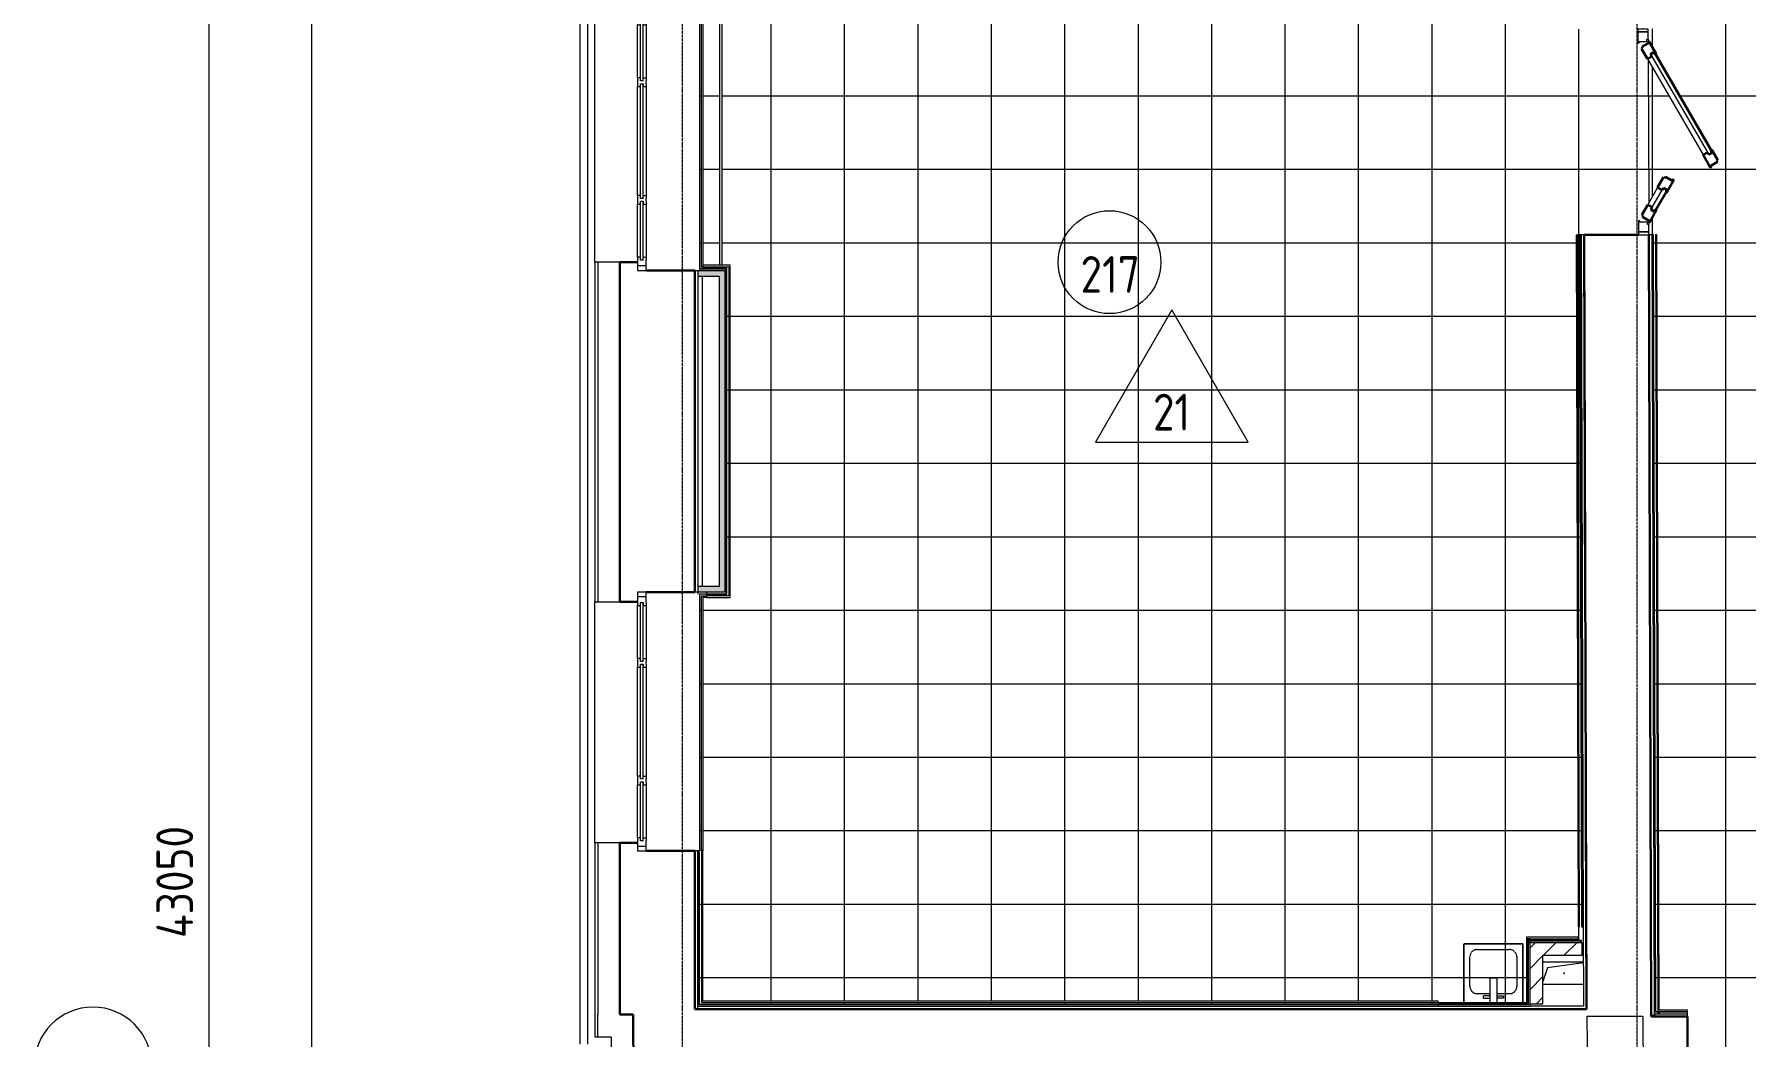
# Model space of a CAD drawing. Header units: millimetres. Extents: x -10915 to 60194, y -32941 to 46712.
# Drawn here: x -10915 to 738, y 20443 to 27264 of the extents above; entities that cross this region are included whole.
import ezdxf

# ---------------------------------------------------------------- set-up
doc = ezdxf.new("R2010")
doc.units = ezdxf.units.MM
for name, pattern in [('200_ШТРИХ_ш1п0_6_', [1.6, 1, -0.6]), ('ADSK_Линия сетки', [25, 20, -2.5, 0, -2.5]), ('ADSK_Штриховая_ш3 п1_5', [4.5, 3, -1.5])]:
    doc.linetypes.add(name, pattern=pattern)
for name, color, linetype, lineweight in [('_ Окна', 7, 'Continuous', 9), ('Двери', 7, 'Continuous', 9), ('Марки', 7, 'Continuous', 20), ('Марки помещений', 7, 'Continuous', 20), ('Обобщенные модели', 7, 'Continuous', 18), ('Окна', 7, 'Continuous', 9), ('Оси', 7, 'Continuous', 9), ('Перекрытие', 7, 'Continuous', 18), ('Перекрытие штриховка', 7, 'Continuous', 18), ('Размеры', 7, 'Continuous', 9), ('Размеры-100', 7, 'Continuous', 9), ('Сантехника', 7, 'Continuous', 18), ('Стены внутренние', 7, 'Continuous', 18), ('Стены наружные', 7, 'Continuous', 18), ('Стены несущие', 7, 'Continuous', 30), ('Стены отделка', 7, 'Continuous', 30), ('Стены штриховка', 7, 'Continuous', 9)]:
    doc.layers.add(name, color=color, linetype=linetype, lineweight=lineweight)
doc.layers.add('Линии разделители', color=4, linetype='ADSK_Штриховая_ш3 п1_5', lineweight=40, true_color=0x00ffff)
doc.styles.add('GOST Common_1', font='GOST_Common.ttf', dxfattribs={"width": 0.9, "height": 250})
doc.styles.add('GOST Common_2', font='GOST_Common.ttf', dxfattribs={"width": 0.9, "height": 250})
doc.dimstyles.new('ADSK_Основной_2_5_мм', dxfattribs={"dimscale": 304.8, "dimtxt": 251.428749, "dimasz": 0.463911, "dimexe": 0.492126, "dimexo": 0.492126, "dimgap": 0.098425, "dimtad": 1, "dimrnd": 0.01, "dimdsep": 46, "dimtxsty": 'GOST Common_1', "dimblk1": 'OBLIQUE', "dimblk2": 'OBLIQUE', "dimsah": 1, "dimcen": 0.09, "dimdle": 0.492126, "dimazin": 2, "dimtfac": 1, "dimtdec": 4, "dimtix": 1, "dimtmove": 0, "dimatfit": 3, "dimfxl": 1, "dimtvp": 1, "dimtolj": 1, "dimtzin": 0, "dimlwd": 20, "dimlwe": 20, "dimarcsym": 2})
pattern_1 = [(45, (0, 0), (-70.7107, 70.7107), [])]

# ---------------------------------------------------------------- blocks, each defined once
blk = doc.blocks.new('Дверь-Alumark_двупольная с глухим окном_S70 - 1400х2200 алюм ост Д30п-6129808-План полов 2-го этажа')
at = {"layer": 'Двери'}
for p, q in [((268, 653), (-417, 258)), ((248, 652), (-406, 274)), ((-404, 235), (281, 631)), ((-371, 214), (283, 591)), ((281, 631), (268, 653)), ((-417, 258), (-404, 235)), ((504, 281), (621, 214)), ((506, 321), (519, 343)), ((654, 235), (506, 321)), ((519, 343), (667, 258)), ((656, 274), (539, 342)), ((667, 258), (654, 235)), ((-575, 220), (-575, 150)), ((-555, 220), (-575, 220)), ((-575, 150), (-555, 150)), ((-555, 150), (-555, 220)), ((-505, 220), (-555, 220)), ((-555, 220), (-555, 150)), ((-555, 150), (-480, 150)), ((-505, 211), (-505, 220)), ((-490, 211), (-505, 211)), ((-490, 159), (-490, 211)), ((-480, 159), (-490, 159)), ((-480, 150), (-480, 159)), ((740, 159), (730, 159)), ((730, 159), (730, 150)), ((730, 150), (805, 150)), ((755, 211), (740, 211)), ((740, 211), (740, 159)), ((755, 220), (755, 211)), ((805, 220), (755, 220)), ((825, 220), (805, 220)), ((805, 220), (805, 150)), ((805, 150), (805, 220)), ((805, 150), (825, 150)), ((825, 150), (825, 220))]:
    blk.add_line(p, q, dxfattribs=at)
at = {"layer": 'Двери', "lineweight": 30}
for p, q in [((318, 692), (248, 652)), ((253, 644), (248, 652)), ((268, 653), (253, 644)), ((266, 622), (281, 631)), ((283, 591), (266, 622)), ((281, 631), (268, 653)), ((283, 591), (370, 641)), ((322, 684), (318, 692)), ((331, 689), (322, 684)), ((357, 644), (331, 689)), ((365, 649), (357, 644)), ((370, 641), (365, 649)), ((456, 379), (430, 334)), ((452, 392), (448, 384)), ((448, 384), (456, 379)), ((539, 342), (452, 392)), ((-406, 274), (-492, 224)), ((-417, 258), (-401, 267)), ((-404, 235), (-417, 258)), ((-401, 267), (-406, 274)), ((-388, 244), (-404, 235)), ((-371, 214), (-388, 244)), ((430, 334), (439, 329)), ((439, 329), (434, 321)), ((434, 321), (504, 281)), ((504, 281), (521, 312)), ((506, 321), (519, 343)), ((521, 312), (506, 321)), ((519, 343), (534, 334)), ((534, 334), (539, 342)), ((621, 214), (638, 244)), ((638, 244), (654, 235)), ((651, 267), (656, 274)), ((667, 258), (651, 267)), ((654, 235), (667, 258)), ((742, 224), (656, 274)), ((-492, 224), (-488, 217)), ((-488, 217), (-479, 222)), ((-479, 222), (-453, 177)), ((-453, 177), (-444, 182)), ((-444, 182), (-440, 174)), ((-440, 174), (-371, 214)), ((621, 214), (690, 174)), ((690, 174), (694, 182)), ((694, 182), (703, 177)), ((703, 177), (729, 222)), ((729, 222), (738, 217)), ((738, 217), (742, 224))]:
    blk.add_line(p, q, dxfattribs=at)
blk = doc.blocks.new('окно трехпол с фрамугой - 1740 и 1760 -2300_h___нов_ ок1-V52-План полов 2-го этажа')
at = {"layer": '_ Окна', "lineweight": 18}
for p, q in [((-790, 135), (-880, 135)), ((-880, 135), (-880, 75)), ((-790, 115), (-790, 135)), ((-370, 135), (-430, 135)), ((-430, 135), (-430, 115)), ((-370, 115), (-370, 135)), ((430, 135), (370, 135)), ((370, 135), (370, 115)), ((430, 115), (430, 135)), ((790, 135), (790, 115)), ((880, 135), (790, 135)), ((880, 75), (880, 135)), ((-880, 75), (-810, 75)), ((-810, 95), (-810, 115)), ((-810, 115), (-790, 115)), ((-810, 95), (-790, 95)), ((-790, 75), (-810, 75)), ((-790, 95), (-790, 75)), ((-430, 115), (-410, 115)), ((-430, 95), (-430, 75)), ((-410, 95), (-430, 95)), ((-410, 75), (-430, 75)), ((-410, 115), (-410, 95)), ((-410, 75), (-390, 75)), ((-390, 95), (-390, 115)), ((-390, 115), (-370, 115)), ((-390, 95), (-370, 95)), ((-370, 75), (-390, 75)), ((-370, 95), (-370, 75)), ((370, 115), (390, 115)), ((370, 95), (370, 75)), ((390, 95), (370, 95)), ((390, 75), (370, 75)), ((390, 115), (390, 95)), ((390, 75), (410, 75)), ((410, 95), (410, 115)), ((410, 115), (430, 115)), ((410, 95), (430, 95)), ((430, 75), (410, 75)), ((430, 95), (430, 75)), ((790, 115), (810, 115)), ((790, 95), (790, 75)), ((810, 95), (790, 95)), ((810, 75), (790, 75)), ((810, 115), (810, 95)), ((810, 75), (880, 75))]:
    blk.add_line(p, q, dxfattribs=at)
at = {"layer": '_ Окна'}
for p, q in [((-850, 75), (-850, 135)), ((850, 75), (850, 135)), ((-810, 95), (-410, 95)), ((-790, 115), (-430, 115)), ((-390, 95), (390, 95)), ((-370, 115), (370, 115)), ((410, 95), (810, 95)), ((430, 115), (790, 115))]:
    blk.add_line(p, q, dxfattribs=at)
at = {"layer": 'Окна'}
for p, q in [((-790, 135), (-430, 135)), ((-370, 135), (370, 135)), ((430, 135), (790, 135)), ((-430, 75), (-790, 75)), ((370, 75), (-370, 75)), ((790, 75), (430, 75))]:
    blk.add_line(p, q, dxfattribs=at)
blk = doc.blocks.new('SND_2D_Раковина - 400х400-V70-План полов 2-го этажа')
at = {"layer": 'Сантехника', "linetype": '200_ШТРИХ_ш1п0_6_'}
for p, q in [((-200, 180), (-200, -220)), ((-200, -220), (-200, 180)), ((-110, 120), (-25, 120)), ((-70, 150), (-25, 150)), ((-70, 135), (-70, 150)), ((-25, 135), (-70, 135)), ((-25, 180), (-25, 15)), ((25, 15), (25, 180)), ((70, 150), (25, 150)), ((25, 135), (70, 135)), ((25, 120), (110, 120)), ((70, 135), (70, 150)), ((200, -220), (200, 180)), ((200, 180), (200, -220)), ((-160, -130), (-160, 70)), ((-25, 15), (25, 15)), ((160, 70), (160, -130)), ((-200, -220), (200, -220)), ((200, -220), (-200, -220)), ((110, -180), (-110, -180))]:
    blk.add_line(p, q, dxfattribs=at)
for centre, start, end in [((-110, 70), 90, 180), ((110, 70), 0, 90), ((-110, -130), 180, 270), ((110, -130), 270, 0)]:
    blk.add_arc(centre, 50, start, end, dxfattribs=at)
blk = doc.blocks.new('GM_Отверстие прямоугольное _в плите_ - Отверстие-6229375-План полов 2-го этажа')
at = {"layer": 'Обобщенные модели'}
for p, q in [((-75, 131), (-75, -144)), ((-75, 131), (-75, -144)), ((-72, 131), (-38, -113)), ((75, -144), (75, 132)), ((75, -144), (75, 132)), ((-38, -113), (56, -144))]:
    blk.add_line(p, q, dxfattribs=at)
for start, end in [(0, 180), (180, 360), (0, 105), (240, 0), (195, 210)]:
    blk.add_arc((0, 0), 2.5, start, end, dxfattribs=at)
blk = doc.blocks.new('Ось сетки - Круг_Ø8 мм-8258-План полов 2-го этажа')
at = {"layer": 'Оси', "lineweight": 20}
for start, end in [(360, 180), (180, 360)]:
    blk.add_arc((0, 0), 4, start, end, dxfattribs=at)
blk = doc.blocks.new('DIMBLOCK13-План полов 2-го этажа')
at = {"layer": 'Размеры-100', "lineweight": 40, "transparency": 16777216}
for p, q in [((-9726, 43045), (-9797, 43116)), ((-9726, 43045), (-9656, 42974)), ((-9726, -5), (-9797, 66)), ((-9726, -5), (-9656, -76))]:
    blk.add_line(p, q, dxfattribs=at)
at = {"layer": 'Размеры-100', "lineweight": 20, "transparency": 16777216}
for p, q in [((-9726, 43195), (-9726, -155)), ((-9726, 43045), (-9776, 43045)), ((-9726, 43045), (-9576, 43045)), ((-9726, -5), (-9776, -5)), ((-9726, -5), (-9576, -5))]:
    blk.add_line(p, q, dxfattribs=at)
at = {"layer": 'Размеры-100', "color": 0, "lineweight": 20, "transparency": 16777216, "insert": (-10083, 21115), "char_height": 250, "width": 971.62, "attachment_point": 1, "rotation": 90, "line_spacing_factor": 1.022761, "style": 'GOST Common_1'}
blk.add_mtext('43050', dxfattribs=at)
blk = doc.blocks.new('_Oblique')
at = {"color": 0, "linetype": 'ByBlock', "lineweight": -2}
blk.add_line((-0.5, -0.5), (0.5, 0.5), dxfattribs=at)
blk = doc.blocks.new('DIMBLOCK15-План полов 2-го этажа')
at = {"layer": 'Размеры-100', "lineweight": 40, "transparency": 16777216}
for p, q in [((-9026, 36545), (-9097, 36616)), ((-9026, 36545), (-8956, 36474)), ((-9026, 20245), (-9097, 20316)), ((-9026, 20245), (-8956, 20174))]:
    blk.add_line(p, q, dxfattribs=at)
at = {"layer": 'Размеры-100', "lineweight": 20, "transparency": 16777216}
for p, q in [((-9026, 36545), (-9076, 36545)), ((-9026, 36545), (-9026, 20245)), ((-9026, 36545), (-8876, 36545)), ((-9026, 20245), (-9076, 20245)), ((-9026, 20245), (-8876, 20245))]:
    blk.add_line(p, q, dxfattribs=at)
at = {"layer": 'Размеры-100', "color": 0, "lineweight": 20, "transparency": 16777216, "insert": (-9383, 28024), "char_height": 250, "width": 889.8, "attachment_point": 1, "rotation": 90, "line_spacing_factor": 1.022761, "style": 'GOST Common_1'}
blk.add_mtext('16300', dxfattribs=at)
blk = doc.blocks.new('ADSK_Марка_Помещение_ОдноЗначение - Номер-159740-План полов 2-го этажа')
at = {"layer": 'Марки помещений'}
blk.add_circle((0, 0), 3.5, dxfattribs=at)
blk = doc.blocks.new('ADSK_Марка_ПерекрытиеПол - Экземпляр_Отделка пола-158379-План полов 2-го этажа')
at = {"layer": 'Марки', "color": 1, "true_color": 0xff0000}
for p, q in [((0, 9), (-5.2, 0)), ((5.2, 0), (0, 9)), ((-5.2, 0), (5.2, 0))]:
    blk.add_line(p, q, dxfattribs=at)

msp = doc.modelspace()

# ---------------------------------------------------------------- hatches: boundary and pattern name
at = {"layer": 'Перекрытие штриховка', "lineweight": 9, "true_color": 0x787878}
h = msp.add_hatch(dxfattribs=at)
h.set_pattern_fill('FP_29', color=8, style=0, pattern_type=2)
h.set_pattern_definition([(270, (11602.2, 23845), (500, 3e-14), []), (0, (11602.2, 23845), (0, 500), [])])
h.paths.add_polyline_path([(2656.455, 18616), (2658.455, 18616), (2658.403, 18617.961), (2656.54, 18616.085)])
h.paths.add_polyline_path([(74.9, 19978), (72.879, 19980), (73.139, 19978)])
h.paths.add_polyline_path([(167.905, 12283.783), (111.036, 17753.025), (121.038, 17752.869), (177.905, 12283.783), (2674.737, 12283.783), (2633.605, 18593), (2336.299, 18593), (2336.299, 19955), (2346.299, 19955), (2346.299, 18603), (2656.54, 18603), (2656.455, 18616), (2361.299, 18616), (2361.299, 18618), (2359.299, 18618), (2359.299, 19955), (2371.299, 19955), (2371.299, 20612), (2757.261, 20612), (2757.246, 20615), (2605.402, 20615), (2605.402, 20612.525), (2593.402, 20612.525), (2593.402, 20615), (2371.299, 20615), (2371.299, 20625), (2593.402, 20625), (2593.402, 23461.482), (2497.87, 23461.497), (2497.87, 23463.482), (2495.87, 23463.482), (2496.823, 25728.4), (2497.87, 25728.4), (2497.881, 25730.4), (2593.402, 25730.4), (2593.402, 31451.28), (2497.872, 31451.28), (2497.87, 31453.28), (2495.87, 31453.28), (2495.87, 33778.306), (2497.87, 33778.306), (2497.87, 33780.306), (2690.328, 33780.306), (2680.362, 35740.947), (2487.87, 35740.947), (2487.87, 36368.493), (1700, 36368.493), (1700, 36378.493), (2487.87, 36378.493), (2487.87, 36391.493), (1700, 36391.493), (1700, 36443.493), (1614.608, 36443.493), (1617.206, 36438.993), (807.472, 35971.493), (802.972, 35979.287), (793.749, 35975.261), (768.312, 36019.32), (759.652, 36014.32), (755.152, 36022.115), (1485, 36443.493), (515, 36443.493), (690.592, 36342.115), (686.092, 36334.32), (694.752, 36329.32), (668.752, 36284.287), (677.413, 36279.287), (672.913, 36271.493), (382.794, 36438.993), (385.392, 36443.493), (300, 36443.493), (300, 36391.493), (101.477, 36391.493), (101.546, 36378.493), (300, 36378.493), (300, 36368.493), (101.546, 36368.493), (105.123, 35171.372), (95.123, 35171.342), (91.471, 36391.492), (78.477, 36391.493), (82.123, 35171.303), (50.123, 35171.207), (50.379, 35085.815), (54.871, 35088.427), (524.788, 34280.094), (517.008, 34275.571), (522.033, 34266.925), (477.078, 34240.791), (482.104, 34232.146), (474.323, 34227.622), (50.766, 34956.208), (53.664, 33986.213), (154.518, 34162.107), (162.325, 34157.63), (167.299, 34166.306), (212.41, 34140.44), (217.384, 34149.115), (225.192, 34144.639), (58.56, 33854.021), (54.052, 33856.606), (54.307, 33771.214), (86.307, 33771.273), (105.647, 27299.338), (73.647, 27299.243), (73.902, 27213.851), (78.394, 27216.462), (548.312, 26408.129), (540.531, 26403.606), (544.585, 26394.395), (500.602, 26368.826), (505.628, 26360.181), (497.847, 26355.657), (74.289, 27084.244), (77.188, 26114.248), (178.041, 26290.142), (185.849, 26285.666), (190.823, 26294.341), (235.934, 26268.475), (240.908, 26277.151), (248.715, 26272.674), (82.083, 25982.056), (77.575, 25984.641), (77.831, 25899.249), (109.831, 25899.309), (125.636, 20612), (138.631, 20612), (123.636, 25899.386), (132.831, 25899.338), (148.622, 20625), (342.111, 20625), (342.111, 20615), (148.623, 20614.683), (148.666, 20612), (342.111, 20612), (342.111, 19978), (74.9, 19978), (75.139, 19965), (342.111, 19965), (342.111, 19955), (98.14, 19955), (106.479, 19153.054), (96.48, 19152.95), (88.14, 19955), (75.139, 19955), (83.48, 19152.815), (51.482, 19152.482), (52.37, 19067.094), (56.843, 19069.739), (532.736, 18264.91), (524.989, 18260.329), (530.079, 18251.721), (485.319, 18225.254), (490.408, 18216.646), (482.661, 18212.066), (53.717, 18937.493), (63.803, 17967.546), (163.35, 18144.183), (171.19, 18139.764), (176.1, 18148.476), (221.401, 18122.945), (226.311, 18131.657), (234.152, 18127.238), (69.677, 17835.394), (65.15, 17837.945), (66.038, 17752.558), (98.037, 17752.869), (154.904, 12283.783), (159.16, 12283.783)])
h.paths.add_polyline_path([(2685.031, 12283.783), (2697.738, 12283.783), (2656.54, 18593), (2643.607, 18592.652), (2684.738, 12283.783)])
h.paths.add_polyline_path([(65.071, 17845.552), (66.746, 17848.525), (65.04, 17848.525)])
h.paths.add_polyline_path([(52.49, 19055.548), (54.185, 19056.55), (52.449, 19059.487), (52.479, 19056.55)])
h.paths.add_polyline_path([(113.696, 20580), (120, 20580), (120, 20600), (113.666, 20600), (113.696, 20590.021), (93.696, 20589.961), (93.726, 20580), (109.568, 20580)])
h.paths.add_polyline_path([(125.636, 20610), (125.63, 20612), (123.666, 20610), (125.63, 20610)])
h.paths.add_polyline_path([(2733.739, 20625), (2757.195, 20625), (2742.747, 23461.482), (2605.402, 23461.482), (2605.402, 20625), (2731.173, 20625)])
h.paths.add_polyline_path([(2742.747, 23467.452), (2754.747, 23467.513), (2754.715, 23473.482), (2742.716, 23473.482), (2742.747, 23467.513)])
h.paths.add_polyline_path([(2743.306, 25718.4), (2743.275, 25724.431), (2731.275, 25724.37), (2731.306, 25718.4), (2743.299, 25718.4)])
h.paths.add_polyline_path([(2722.455, 25730.4), (2731.245, 25730.4), (2702.114, 31451.28), (2605.402, 31451.28), (2605.402, 25730.4)])
h.paths.add_polyline_path([(77.553, 25992.248), (79.25, 25995.208), (77.544, 25995.208)])
h.paths.add_polyline_path([(73.937, 27202.304), (75.64, 27203.294), (73.925, 27206.243), (73.934, 27203.294)])
h.paths.add_polyline_path([(118.647, 27299.377), (99.307, 33771.348), (109.307, 33771.303), (128.647, 27299.407)])
h.paths.add_polyline_path([(2702.114, 31461.539), (2704.108, 31462.674), (2704.105, 31463.28), (2702.106, 31463.007)])
h.paths.add_polyline_path([(54.029, 33864.213), (55.726, 33867.173), (54.02, 33867.173)])
h.paths.add_polyline_path([(50.413, 35074.269), (52.116, 35075.258), (50.401, 35078.208), (50.41, 35075.258)])
h.paths.add_polyline_path([(2680.159, 35780.947), (2677.122, 36368.493), (2527.87, 36368.493), (2527.87, 35780.947), (2679.172, 35780.947)])
h.paths.add_polyline_path([(2527.87, 36378.493), (2677.122, 36378.493), (2677.055, 36391.493), (2527.87, 36391.493)])
h.paths.add_polyline_path([(78.477, 36391.493), (78.441, 36393.493), (77.343, 36392.623), (78.471, 36391.499)])
h.paths.add_polyline_path([(2677.122, 36391.493), (2679.055, 36391.493), (2679.045, 36393.493), (2677.096, 36391.493)])
h.paths.add_polyline_path([(1604.046, 36441.787), (1607, 36443.493), (1603.061, 36443.493)])
h.paths.add_polyline_path([(395.954, 36441.787), (395.954, 36443.493), (393, 36443.493)])
h = msp.add_hatch(dxfattribs=at)
h.set_pattern_fill('FP_63', color=8, style=0, pattern_type=2)
h.set_pattern_definition([(270, (-897.8, 39845), (500, 3e-14), []), (0, (-897.8, 39845), (0, 500), [])])
h.paths.add_polyline_path([(-6385.788, 20663.342), (-1355.489, 20663.342), (-1355.489, 20676.342), (-6372.788, 20676.342), (-6372.788, 23441.999), (-6186.576, 23442.648), (-6186.576, 25681.994), (-6233.951, 25681.994), (-6233.951, 25673.256), (-6245.951, 25673.256), (-6245.951, 25681.994), (-6372.788, 25681.994), (-6372.788, 28310), (-6385.788, 28310), (-6385.788, 25668.994), (-6201.576, 25668.994), (-6201.576, 25666.994), (-6199.576, 25666.994), (-6199.576, 23456.999), (-6201.576, 23456.999), (-6201.576, 23454.999), (-6385.788, 23454.999), (-6385.788, 20676.342)])
h.paths.add_polyline_path([(-6387.788, 20661.342), (-6385.788, 20661.342), (-6385.788, 20663.342)])
h.paths.add_polyline_path([(-1355.489, 20676.342), (-755.489, 20676.342), (-755.489, 21120.342), (-402.897, 21120.342), (-403.11, 21110.342), (-730.489, 21110.342), (-729.571, 21097.342), (-379.828, 21097.342), (-379.792, 21085.342), (-368.111, 21085.342), (-368.111, 21191.412), (-380.111, 21191.412), (-393.11, 25897.841), (7.83, 25899.249), (7.771, 25994.04), (16.547, 25994.039), (16.577, 25984.066), (68.577, 25984.066), (68.621, 25969.222), (77.621, 25969.248), (77.575, 25984.641), (74.276, 25986.533), (77.553, 25992.248), (77.013, 25996.49), (34.139, 26021.073), (39.113, 26029.748), (31.305, 26034.225), (77.188, 26114.248), (73.647, 27085.349), (27.929, 27163.991), (35.71, 27168.514), (30.684, 27177.159), (73.934, 27203.294), (73.647, 27206.721), (70.614, 27211.939), (73.902, 27213.851), (73.647, 27229.242), (64.856, 27229.216), (64.856, 27214.216), (12.901, 27214.061), (12.901, 27204.061), (3.931, 27204.034), (3.647, 27299.033), (-366.351, 27297.928), (-366.445, 27297.928), (-398.445, 27297.868), (-401.553, 28333), (-6233.951, 28333), (-6233.951, 28320), (-414.514, 28320), (-411.445, 27297.793), (-421.445, 27297.868), (-424.484, 28310), (-6233.951, 28310), (-6233.951, 25691.994), (-6176.576, 25691.994), (-6176.576, 23431.999), (-6362.788, 23431.999), (-6362.788, 20686.342), (-1355.489, 20686.342)])
h.paths.add_polyline_path([(-368.111, 21085.342), (-367.792, 21085.342), (-368.111, 21191.412)])
h.paths.add_polyline_path([(-403.11, 21191.307), (-417.241, 25897.769), (-407.241, 25897.799), (-394.241, 21191.333)])
h.paths.add_polyline_path([(-6245.951, 25691.994), (-6245.951, 28310), (-6362.788, 28310), (-6362.788, 25691.994), (-6251.576, 25691.994)])
h.paths.add_polyline_path([(-6385.788, 28333), (-6387.788, 28335), (-6387.788, 28333)])
h.paths.add_polyline_path([(-6372.788, 28320), (-6245.951, 28320), (-6245.951, 28333), (-6385.788, 28332.439), (-6385.788, 28320)])
h.paths.add_polyline_path([(-399.553, 28333), (-399.559, 28335), (-401.553, 28333), (-399.559, 28333)])
at = {"layer": 'Стены внутренние'}
for points in [[(-6367.788, 25616.994), (-6251.576, 25616.994), (-6251.576, 25656.994), (-6397.788, 25656.994), (-6397.788, 25616.994), (-6385.788, 25616.994)], [(-6211.576, 23506.999), (-6211.576, 25656.994), (-6251.576, 25656.994), (-6251.576, 23506.999)], [(-6266.327, 23466.999), (-6211.576, 23466.999), (-6211.576, 23506.999), (-6397.788, 23506.999), (-6397.788, 23466.999), (-6367.788, 23466.999)]]:
    msp.add_hatch(color=256, dxfattribs=at).paths.add_polyline_path(points)
at = {"layer": 'Стены внутренние', "lineweight": 9, "true_color": 0x005b00}
h = msp.add_hatch(dxfattribs=at)
h.set_pattern_fill('FP_5', color=98, style=0, pattern_type=2)
h.set_pattern_definition(pattern_1)
h.paths.add_polyline_path([(-642.489, 20997.342), (-376.489, 20997.342), (-376.489, 21085.342), (-730.489, 21085.342), (-730.489, 20997.342), (-648.701, 20997.342)])
h = msp.add_hatch(dxfattribs=at)
h.set_pattern_fill('FP_5', color=98, style=0, pattern_type=2)
h.set_pattern_definition(pattern_1)
h.paths.add_polyline_path([(-730.489, 20667.342), (-642.489, 20667.342), (-642.489, 20997.342), (-730.489, 20997.342)])

# ---------------------------------------------------------------- linework, layer by layer
at = {"layer": 'Линии разделители', "color": 7}
msp.add_line((113.696, 20589.991), (120, 20589.991), dxfattribs=at)
at = {"layer": 'Оси', "linetype": 'ADSK_Линия сетки'}
for p, q in [((-0.435, -5289.091), (-0.435, 44222.998)), ((-6500.435, -5289.091), (-6500.435, 44110.064))]:
    msp.add_line(p, q, dxfattribs=at)
at = {"layer": 'Перекрытие'}
for p, q in [((73.856, 27229.243), (73.902, 27213.851)), ((73.925, 27206.243), (73.937, 27202.304)), ((74.289, 27084.244), (77.188, 26114.248)), ((77.541, 25996.188), (77.553, 25992.248)), ((77.575, 25984.641), (77.621, 25969.248)), ((-6367.788, 25616.994), (-6367.788, 23506.999)), ((-376.489, 21085.342), (-367.792, 21085.342))]:
    msp.add_line(p, q, dxfattribs=at)
at = {"layer": 'Стены внутренние'}
for p, q in [((-6245.951, 25691.994), (-6245.951, 28310.196)), ((-6233.951, 28310.217), (-6233.951, 25691.994)), ((-6372.788, 25681.994), (-6372.788, 27416.994)), ((-6362.788, 27416.994), (-6362.788, 25691.994)), ((-6362.788, 25681.994), (-6372.788, 25681.994)), ((-6245.951, 25673.256), (-6245.951, 25681.994)), ((-6245.951, 25673.256), (-6233.951, 25673.256)), ((-6233.951, 25681.994), (-6233.951, 25673.256)), ((-6397.788, 23466.999), (-6397.788, 23454.999)), ((-6372.788, 23441.999), (-6337.788, 23441.999)), ((-6372.788, 21706.999), (-6372.788, 23441.999)), ((-6337.788, 23431.999), (-6362.788, 23431.999)), ((-6362.788, 23431.999), (-6362.788, 21706.999))]:
    msp.add_line(p, q, dxfattribs=at)
at = {"layer": 'Стены наружные'}
for p, q in [((-7197.788, 20393.329), (-7197.788, 43616.543)), ((-7147.788, 43566.206), (-7147.788, 20393.329)), ((-6385.788, 27416.994), (-6385.788, 25668.994)), ((-7097.788, 25711.994), (-7097.788, 27351.994)), ((-6337.788, 23454.999), (-6385.788, 23454.999)), ((-6385.788, 23454.999), (-6385.788, 21706.999)), ((-7097.788, 21761.999), (-7097.788, 23401.999))]:
    msp.add_line(p, q, dxfattribs=at)
at = {"layer": 'Стены несущие'}
for p, q in [((-354.651, 23369.945), (-362.242, 25897.934)), ((7.831, 25899.04), (-362.167, 25897.934)), ((-362.167, 25897.934), (-346.429, 20631.342)), ((93.726, 20580), (77.831, 25899.249)), ((-6927.788, 25711.994), (-6927.788, 23401.999)), ((-6807.788, 25711.994), (-6927.788, 25711.994)), ((-6417.788, 25656.994), (-6747.788, 25656.994)), ((-6417.788, 25656.994), (-6417.788, 23466.999)), ((-6417.788, 23466.999), (-6417.788, 25656.994)), ((-6747.788, 23466.999), (-6417.788, 23466.999)), ((-6927.788, 23401.999), (-6807.788, 23401.999)), ((-346.489, 20651.342), (-350.448, 21969.951)), ((-6927.788, 20593.534), (-6927.788, 21761.999)), ((-6807.788, 21761.999), (-6927.788, 21761.999)), ((-6417.788, 21706.999), (-6747.788, 21706.999)), ((-6417.788, 21706.999), (-6417.788, 20631.224)), ((-6417.788, 20630.881), (-6417.788, 21706.999)), ((-6327.984, 20631.342), (-6417.788, 20630.881)), ((-346.429, 20631.342), (-6327.984, 20631.342)), ((-6927.788, 20593.534), (-6837.797, 20593.534)), ((-6831.92, 19448.406), (-6837.797, 20593.534)), ((342.111, 20580), (93.726, 20580)), ((342.111, 20010), (342.111, 20580))]:
    msp.add_line(p, q, dxfattribs=at)
at = {"layer": 'Стены отделка', "lineweight": 9}
for p, q in [((-407.241, 25897.799), (-417.241, 25897.769)), ((-417.241, 25897.769), (-403.11, 21191.307)), ((-393.11, 21191.337), (-407.241, 25897.799)), ((-362.242, 25897.934), (-394.241, 25897.838)), ((-394.241, 25897.838), (-380.11, 21191.376)), ((109.83, 25899.344), (77.831, 25899.249)), ((97.83, 25899.309), (113.696, 20590.021)), ((125.63, 20612), (109.83, 25899.344)), ((132.83, 25899.413), (122.83, 25899.383)), ((122.83, 25899.383), (138.631, 20612)), ((148.592, 20625), (132.83, 25899.413)), ((-7097.788, 25711.994), (-7097.788, 23401.999)), ((-6927.788, 25711.994), (-7097.788, 25711.994)), ((-7077.788, 25711.994), (-7077.788, 25707.994)), ((-6417.788, 25656.994), (-6211.576, 25656.994)), ((-6397.788, 25656.994), (-6397.788, 23506.999)), ((-6201.576, 25668.994), (-6385.788, 25668.994)), ((-6385.788, 25668.994), (-6385.788, 25656.994)), ((-6176.576, 25691.994), (-6362.788, 25691.994)), ((-6362.788, 25691.994), (-6362.788, 25681.994)), ((-6362.788, 25681.994), (-6186.576, 25681.994)), ((-6211.576, 23466.999), (-6211.576, 25656.994)), ((-6199.576, 23456.999), (-6199.576, 25666.994)), ((-6186.576, 25681.994), (-6186.576, 23441.999)), ((-6176.576, 23431.999), (-6176.576, 25691.994)), ((-6397.788, 25616.994), (-6251.576, 25616.994)), ((-6251.576, 25616.994), (-6251.576, 23506.999)), ((-6211.576, 23466.999), (-6417.788, 23466.999)), ((-6251.576, 23506.999), (-6397.788, 23506.999)), ((-6397.788, 23506.999), (-6397.788, 23466.999)), ((-6337.788, 23466.999), (-6337.788, 23454.999)), ((-6337.788, 23454.999), (-6201.576, 23454.999)), ((-6186.576, 23441.999), (-6337.788, 23441.999)), ((-6337.788, 23441.999), (-6337.788, 23431.999)), ((-6337.788, 23431.999), (-6176.576, 23431.999)), ((-7097.788, 23401.999), (-6927.788, 23401.999)), ((-7077.788, 23407.999), (-7077.788, 23401.999)), ((-350.448, 21969.951), (-354.651, 23369.945)), ((-7097.788, 21761.999), (-7097.788, 20443.534)), ((-6927.788, 21761.999), (-7097.788, 21761.999)), ((-7077.788, 21761.999), (-7077.788, 21757.999)), ((-6385.788, 21706.999), (-6417.788, 21706.999)), ((-6385.788, 20663.342), (-6385.788, 21706.999)), ((-6372.788, 21706.999), (-6372.788, 20676.342)), ((-6362.788, 21706.999), (-6372.788, 21706.999)), ((-6362.788, 20686.342), (-6362.788, 21706.999)), ((-755.489, 21120.342), (-755.489, 20676.342)), ((-402.897, 21120.342), (-755.489, 21120.342)), ((-379.828, 21097.342), (-742.489, 21097.342)), ((-742.489, 21097.342), (-742.489, 21085.342)), ((-730.489, 20651.342), (-730.489, 21110.342)), ((-730.489, 21110.342), (-402.867, 21110.342)), ((-403.11, 21191.307), (-393.11, 21191.337)), ((-402.867, 21110.342), (-402.897, 21120.342)), ((-380.11, 21191.376), (-368.111, 21191.412)), ((-379.792, 21085.342), (-379.828, 21097.342)), ((-368.111, 21191.412), (-366.489, 20651.342)), ((-742.489, 21085.342), (-376.489, 21085.342)), ((-642.489, 20667.342), (-642.489, 20997.342)), ((-642.489, 20997.342), (-376.489, 20997.342)), ((-376.489, 20997.342), (-376.489, 21085.342)), ((-6417.788, 20631.224), (-6397.788, 20631.224)), ((-6397.788, 20631.224), (-6397.788, 20651.342)), ((-6397.788, 20651.342), (-730.489, 20651.342)), ((-6397.788, 20631.342), (-346.429, 20631.342)), ((-1355.489, 20663.342), (-6385.788, 20663.342)), ((-6372.788, 20676.342), (-755.489, 20676.342)), ((-1355.489, 20686.342), (-6362.788, 20686.342)), ((-1355.489, 20686.342), (-1355.489, 20651.342)), ((-730.489, 20667.342), (-642.489, 20667.342)), ((-366.489, 20651.342), (-730.489, 20651.342)), ((-346.429, 20631.342), (-346.489, 20651.342)), ((-7077.788, 20443.534), (-7077.788, 20593.534)), ((-6927.788, 20593.534), (-6927.788, 20593.534)), ((-6837.797, 20443.534), (-6837.797, 20593.534)), ((93.696, 20589.961), (113.696, 20590.021)), ((113.666, 20600), (120, 20600)), ((120, 20600), (120, 20580)), ((120, 20600), (342.111, 20600)), ((138.631, 20612), (125.63, 20612)), ((342.111, 20625), (148.592, 20625)), ((148.631, 20612), (148.622, 20615)), ((148.622, 20615), (342.111, 20615)), ((342.111, 20612), (148.631, 20612)), ((342.111, 20615), (342.111, 20625)), ((342.111, 20580), (342.111, 20612)), ((-7097.788, 20443.534), (-6987.029, 20443.534)), ((-6987.029, 20443.534), (-6987.028, 20443.329)), ((-6837.027, 20443.534), (-6837.797, 20443.534))]:
    msp.add_line(p, q, dxfattribs=at)
at = {"layer": 'Стены штриховка'}
for p, q in [((-392.241, 25897.844), (-378.11, 21191.382)), ((-382.241, 25897.874), (-368.111, 21191.412)), ((123.636, 20610), (107.83, 25899.338)), ((-7077.788, 25707.994), (-7077.788, 23407.999)), ((-6385.788, 25666.994), (-6199.576, 25666.994)), ((-6201.576, 23454.999), (-6201.576, 25668.994)), ((-6199.576, 25668.994), (-6201.576, 25668.994)), ((-6199.576, 25666.994), (-6199.576, 25668.994)), ((-6337.788, 23456.999), (-6199.576, 23456.999)), ((-6201.576, 23454.999), (-6199.576, 23454.999)), ((-6199.576, 23454.999), (-6199.576, 23456.999)), ((-7077.788, 21757.999), (-7077.788, 20593.534)), ((-6397.788, 20651.342), (-6397.788, 21706.999)), ((-6387.788, 20661.342), (-6387.788, 21706.999)), ((-730.489, 21110.342), (-755.489, 21110.342)), ((-746.489, 20667.342), (-746.489, 21110.342)), ((-742.489, 21095.342), (-379.822, 21095.342)), ((-740.489, 20661.342), (-740.489, 21110.342)), ((-740.489, 20661.342), (-6387.788, 20661.342)), ((-746.489, 20667.342), (-1355.489, 20667.342)), ((36.639, 20580), (-343.382, 20580)), ((-343.382, 20580), (-338.613, 20121.342)), ((36.639, 20580), (42.566, 20010)), ((138.637, 20610), (123.636, 20610)), ((138.631, 20612), (138.666, 20600)), ((148.631, 20612), (148.666, 20600)), ((342.111, 20610), (148.637, 20610)), ((-6987.028, 20443.329), (-6981.923, 19448.636))]:
    msp.add_line(p, q, dxfattribs=at)

# ---------------------------------------------------------------- block references
at = {"layer": 'Двери', "rotation": 270.1712152764861}
msp.add_blockref('Дверь-Alumark_двупольная с глухим окном_S70 - 1400х2200 алюм ост Д30п-6129808-План полов 2-го этажа', (-144.634, 26723.588), dxfattribs=at)
at = {"layer": 'Марки', "color": 1, "true_color": 0xff0000, "xscale": 99.99999999999993, "yscale": 99.99999999999993, "zscale": 99.99999999999993}
msp.add_blockref('ADSK_Марка_ПерекрытиеПол - Экземпляр_Отделка пола-158379-План полов 2-го этажа', (-3169.979, 24488.171), dxfattribs=at)
at = {"layer": 'Марки помещений', "xscale": 99.99999999999993, "yscale": 99.99999999999993, "zscale": 99.99999999999993}
msp.add_blockref('ADSK_Марка_Помещение_ОдноЗначение - Номер-159740-План полов 2-го этажа', (-3593.879, 25712.953), dxfattribs=at)
at = {"layer": 'Обобщенные модели', "rotation": 270.0000000000001}
msp.add_blockref('GM_Отверстие прямоугольное _в плите_ - Отверстие-6229375-План полов 2-го этажа', (-498.701, 20875), dxfattribs=at)
at = {"layer": 'Окна', "rotation": 90.0000000000002}
for p in [(-6672.788, 26536.994), (-6672.788, 22586.999)]:
    msp.add_blockref('окно трехпол с фрамугой - 1740 и 1760 -2300_h___нов_ ок1-V52-План полов 2-го этажа', p, dxfattribs=at)
at = {"layer": 'Оси', "lineweight": 20, "xscale": 99.99999999999993, "yscale": 99.99999999999993, "zscale": 99.99999999999993, "rotation": 269.9999999999994}
msp.add_blockref('Ось сетки - Круг_Ø8 мм-8258-План полов 2-го этажа', (-10514.729, 20245), dxfattribs=at)
at = {"layer": 'Сантехника', "linetype": '200_ШТРИХ_ш1п0_6_', "rotation": 180}
msp.add_blockref('SND_2D_Раковина - 400х400-V70-План полов 2-го этажа', (-980.489, 20856.342), dxfattribs=at)

# ---------------------------------------------------------------- texts
at = {"layer": 'Марки', "color": 1, "lineweight": 9, "true_color": 0xff0000, "insert": (-3171.01, 24692.596), "char_height": 250, "width": 279.9, "attachment_point": 5, "line_spacing_factor": 1.022766, "style": 'GOST Common_2'}
msp.add_mtext('\\pxqc,t1.44,2.88,4.32,5.76,7.2,8.64,10.08,11.52,12.96,14.4,15.84,17.28,18.72,20.16,21.6,23.04,24.48,25.92,27.36,28.8,30.24,31.68,33.12,34.56,36,37.44,38.88,40.32,41.76,43.2,44.64,46.08;{21}', dxfattribs=at)
at = {"layer": 'Марки помещений', "lineweight": 9, "insert": (-3588.936, 25629.371), "char_height": 250, "width": 441, "attachment_point": 5, "line_spacing_factor": 1.022766, "style": 'GOST Common_2'}
msp.add_mtext('\\pxqc,t1.8,3.6,5.4,7.2,9,10.8,12.6,14.4,16.2,18,19.8,21.6,23.4,25.2,27,28.8,30.6,32.4,34.2,36,37.8,39.6,41.4,43.2,45,46.8,48.6,50.4,52.2,54,55.8,57.6;{217}', dxfattribs=at)

# ---------------------------------------------------------------- dimensions: what is measured, and where the dimension line sits
at = {"layer": 'Размеры', "lineweight": 20}
for base, p1, p2, override, picture, middle in [((-9726.351, -5), (-9626.367, 43045), (-9626.367, -5), {"dimpost": '<>', "dimfxl": 43050}, 'DIMBLOCK13-План полов 2-го этажа', (-9881.351, 21520)), ((-9026.351, 20245), (-8926.367, 36545), (-8926.367, 20245), {"dimpost": '<>', "dimfxl": 16300}, 'DIMBLOCK15-План полов 2-го этажа', (-9181.351, 28395))]:
    dim = msp.add_linear_dim(base=base, p1=p1, p2=p2, angle=90, dimstyle='ADSK_Основной_2_5_мм', override=override, dxfattribs=at)
    dim.commit()
    dim.dimension.update_dxf_attribs({"geometry": picture, "text_midpoint": middle})

doc.saveas('drawing.dxf')
